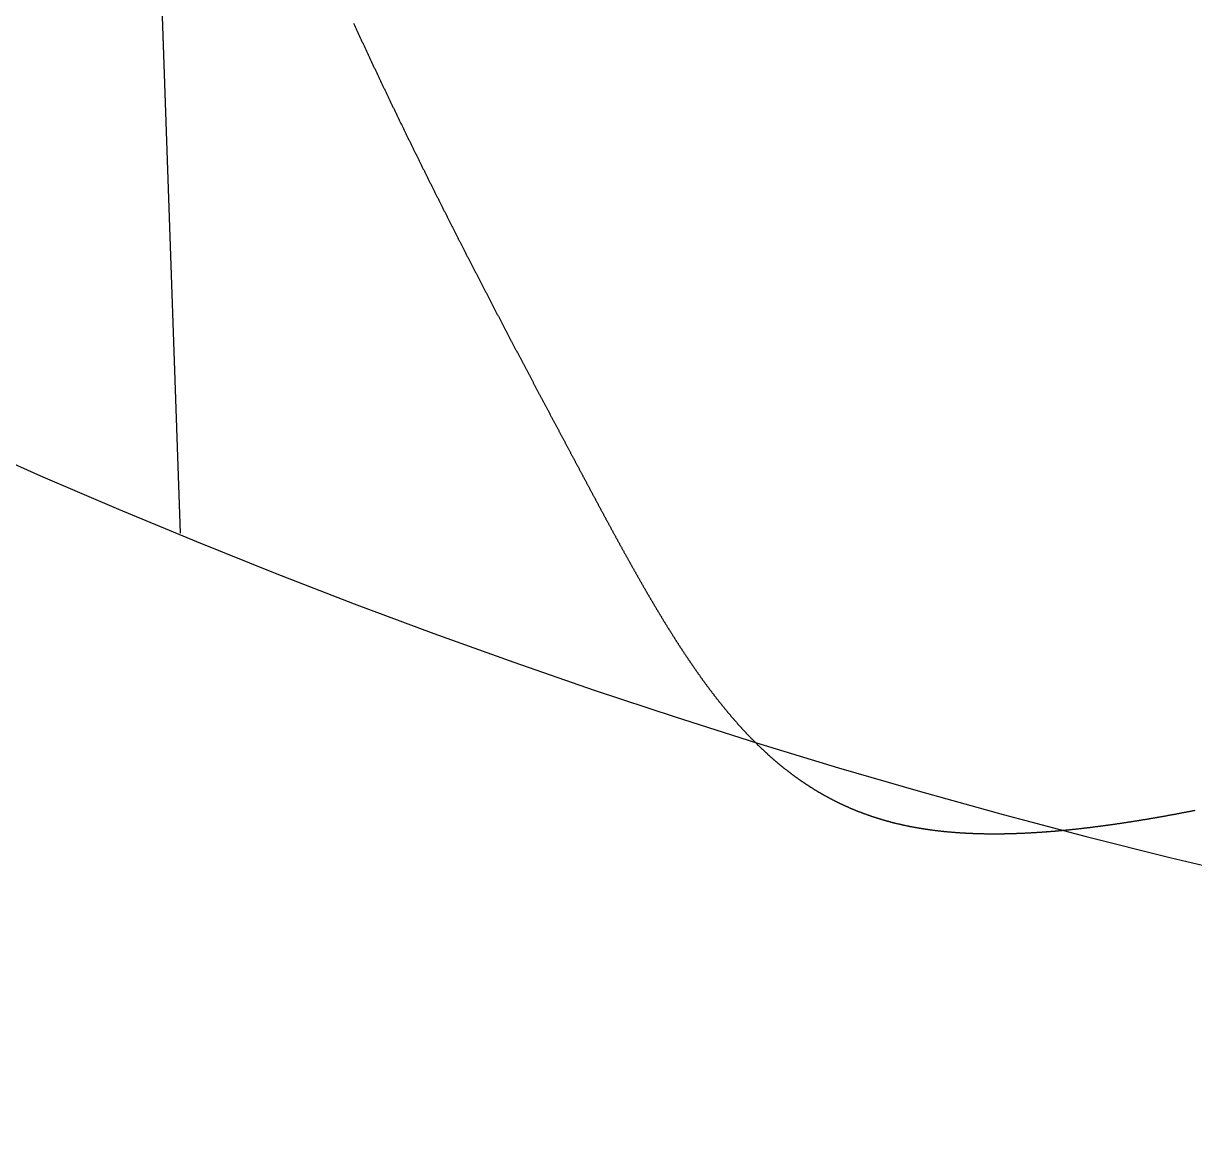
# Model space of a CAD drawing. Header units: millimetres. Extents: x 88 to 97873, y 32 to 55088.
# Drawn here: x 48641.461 to 48643.385, y 4950.696 to 4952.534 of the extents above; entities that cross this region are included whole.
import ezdxf

# ---------------------------------------------------------------- set-up
doc = ezdxf.new("R2010")
doc.units = ezdxf.units.MM
doc.header["$LTSCALE"] = 0.3

# ---------------------------------------------------------------- blocks, each defined once
blk = doc.blocks.new('FICHA_JACK5_FEMEA')
h = blk.add_hatch()
h.set_pattern_fill('ANSI35', color=256, scale=20, angle=43)
h.paths.add_polyline_path([(344.369, 0, 1), (-344.369, 0, 0.330565), (-99.716, -329.616), (-101.074, -328.278), (-102.307, -326.825), (-103.429, -325.305), (-104.47, -323.737), (-105.451, -322.136), (-106.384, -320.52), (-107.269, -318.925), (-108.104, -317.384), (-108.821, -316.043), (-110.225, -313.412), (-111.247, -311.489), (-112.233, -309.624), (-113.2, -307.781), (-114.15, -305.954), (-115.085, -304.134), (-116.009, -302.313), (-116.918, -300.494), (-117.817, -298.665), (-118.704, -296.829), (-119.576, -294.989), (-120.429, -293.148), (-121.262, -291.309), (-122.081, -289.455), (-122.881, -287.589), (-123.662, -285.713), (-124.419, -283.83), (-125.151, -281.94), (-125.852, -280.053), (-126.525, -278.158), (-127.169, -276.254), (-127.786, -274.336), (-128.37, -272.418), (-128.925, -270.494), (-129.452, -268.562), (-129.948, -266.636), (-130.415, -264.715), (-130.856, -262.797), (-131.278, -260.858), (-131.681, -258.895), (-132.063, -256.93), (-132.426, -254.961), (-132.77, -252.99), (-133.099, -251.015), (-133.412, -249.039), (-133.712, -247.062), (-133.998, -245.086), (-134.273, -243.113), (-134.536, -241.144), (-134.79, -239.182), (-135.033, -237.23), (-135.273, -235.25), (-135.515, -233.191), (-135.747, -231.132), (-135.971, -229.063), (-136.18, -227.021), (-136.376, -224.98), (-136.557, -222.947), (-136.721, -220.924), (-136.871, -218.883), (-137.003, -216.827), (-137.115, -214.759), (-137.204, -212.718), (-137.27, -210.706), (-137.312, -208.692), (-137.329, -206.678), (-137.318, -204.633), (-137.276, -202.56), (-137.2, -200.498), (-137.089, -198.449), (-136.94, -196.416), (-136.749, -194.369), (-136.511, -192.314), (-136.226, -190.286), (-135.887, -188.257), (-135.488, -186.234), (-135.033, -184.252), (-134.51, -182.284), (-133.913, -180.339), (-133.238, -178.421), (-132.466, -176.511), (-131.6, -174.647), (-130.634, -172.835), (-129.563, -171.09), (-128.395, -169.441), (-127.128, -167.876), (-125.769, -166.4), (-124.321, -165.009), (-122.809, -163.719), (-121.241, -162.523), (-119.598, -161.399), (-117.908, -160.361), (-116.178, -159.402), (-114.413, -158.517), (-112.618, -157.701), (-110.771, -156.938), (-108.902, -156.238), (-107.017, -155.594), (-105.119, -155.003), (-103.214, -154.461), (-101.273, -153.957), (-99.33, -153.496), (-97.389, -153.074), (-95.422, -152.683), (-93.461, -152.326), (-91.512, -152), (-89.542, -151.697), (-87.555, -151.417), (-85.584, -151.162), (-83.634, -150.929), (-81.672, -150.712), (-79.699, -150.511), (-77.717, -150.323), (-75.728, -150.148), (-73.767, -149.986), (-71.789, -149.833), (-69.776, -149.686), (-67.767, -149.547), (-65.755, -149.417), (-63.739, -149.294), (-61.72, -149.179), (-59.699, -149.071), (-57.675, -148.971), (-55.648, -148.877), (-53.618, -148.789), (-51.586, -148.708), (-49.551, -148.633), (-47.514, -148.564), (-45.475, -148.5), (-43.47, -148.443), (-41.5, -148.392), (-39.527, -148.345), (-37.554, -148.303), (-35.578, -148.265), (-33.601, -148.231), (-31.623, -148.2), (-29.643, -148.173), (-27.662, -148.149), (-25.68, -148.129), (-23.697, -148.111), (-21.713, -148.096), (-19.728, -148.083), (-17.743, -148.073), (-16.695, -148.068), (-16.621, -148.068), (-16.547, -148.068), (-16.474, -148.067), (-16.4, -148.067), (-16.326, -148.067), (-16.253, -148.066), (-16.179, -148.066), (-16.106, -148.066), (-16.032, -148.066), (-15.958, -148.065), (-15.885, -148.065), (-15.811, -148.065), (-15.737, -148.064), (-15.664, -148.064), (-15.59, -148.064), (-15.516, -148.064), (-15.443, -148.063), (-15.369, -148.063), (-15.296, -148.063), (-15.222, -148.062), (-15.148, -148.062), (-15.075, -148.062), (-15.001, -148.062), (-14.927, -148.061), (-14.854, -148.061), (-14.78, -148.061), (-14.706, -148.061), (-14.633, -148.06), (-14.559, -148.06), (-14.485, -148.06), (-14.412, -148.06), (-14.338, -148.059), (-14.264, -148.059), (-14.191, -148.059), (-14.117, -148.059), (-14.043, -148.059), (-13.97, -148.058), (-13.896, -148.058), (-13.822, -148.058), (-13.749, -148.058), (-13.675, -148.057), (-13.601, -148.057), (-13.528, -148.057), (-13.454, -148.057), (-13.38, -148.057), (-13.307, -148.056), (-13.233, -148.056), (-13.159, -148.056), (-13.086, -148.056), (-13.012, -148.056), (-12.938, -148.055), (-12.865, -148.055), (-12.791, -148.055), (-12.717, -148.055), (-12.644, -148.055), (-12.57, -148.054), (-12.496, -148.054), (-12.423, -148.054), (-12.349, -148.054), (-12.275, -148.054), (-12.202, -148.054), (-12.128, -148.053), (-12.054, -148.053), (-11.981, -148.053), (-11.907, -148.053), (-11.833, -148.053), (-11.76, -148.053), (-11.686, -148.052), (-11.612, -148.052), (-11.539, -148.052), (-11.465, -148.052), (-11.391, -148.052), (-11.317, -148.052), (-11.244, -148.051), (-11.17, -148.051), (-11.096, -148.051), (-11.023, -148.051), (-10.949, -148.051), (-10.875, -148.051), (-10.802, -148.051), (-10.728, -148.05), (-10.654, -148.05), (-10.581, -148.05), (-10.507, -148.05), (-10.433, -148.05), (-10.359, -148.05), (-10.286, -148.05), (-10.212, -148.05), (-10.138, -148.049), (-10.065, -148.049), (-9.991, -148.049), (-9.917, -148.049), (-9.844, -148.049), (-9.77, -148.049), (-9.696, -148.049), (-9.622, -148.049), (-9.549, -148.049), (-9.475, -148.048), (-9.401, -148.048), (-9.328, -148.048), (-9.254, -148.048), (-9.18, -148.048), (-9.106, -148.048), (-9.033, -148.048), (-8.959, -148.048), (-8.885, -148.048), (-8.812, -148.047), (-8.738, -148.047), (-8.664, -148.047), (-8.591, -148.047), (-8.517, -148.047), (-8.443, -148.047), (-8.369, -148.047), (-8.296, -148.047), (-8.222, -148.047), (-8.148, -148.047), (-8.075, -148.047), (-8.001, -148.046), (-7.927, -148.046), (-7.853, -148.046), (-7.78, -148.046), (-7.706, -148.046), (-7.632, -148.046), (-7.558, -148.046), (-7.485, -148.046), (-7.411, -148.046), (-7.337, -148.046), (-7.264, -148.046), (-7.19, -148.046), (-7.116, -148.046), (-7.042, -148.046), (-6.969, -148.045), (-6.895, -148.045), (-6.821, -148.045), (-6.748, -148.045), (-6.674, -148.045), (-6.6, -148.045), (-6.526, -148.045), (-6.453, -148.045), (-6.379, -148.045), (-6.305, -148.045), (-6.231, -148.045), (-6.158, -148.045), (-6.084, -148.045), (-6.01, -148.045), (-5.937, -148.045), (-5.863, -148.045), (-5.789, -148.045), (-5.715, -148.045), (-5.642, -148.045), (-5.568, -148.044), (-5.494, -148.044), (-5.42, -148.044), (-5.347, -148.044), (-5.273, -148.044), (-5.199, -148.044), (-5.125, -148.044), (-5.052, -148.044), (-4.978, -148.044), (-4.904, -148.044), (-4.83, -148.044), (-4.757, -148.044), (-4.683, -148.044), (-4.609, -148.044), (-4.536, -148.044), (-4.462, -148.044), (-4.388, -148.044), (-4.314, -148.044), (-4.241, -148.044), (-4.167, -148.044), (-4.093, -148.044), (-4.019, -148.044), (-3.946, -148.044), (-3.872, -148.044), (-3.798, -148.044), (-3.724, -148.044), (-3.651, -148.044), (-3.577, -148.044), (-3.503, -148.044), (-3.429, -148.044), (-3.356, -148.044), (-3.282, -148.044), (-3.208, -148.044), (-3.134, -148.044), (-3.061, -148.044), (-2.987, -148.043), (-2.913, -148.043), (-2.84, -148.043), (-2.766, -148.043), (-2.692, -148.043), (-2.618, -148.043), (-2.545, -148.043), (-2.471, -148.043), (-2.397, -148.043), (-2.323, -148.043), (-2.25, -148.043), (-2.176, -148.043), (-2.102, -148.043), (-2.028, -148.043), (-1.955, -148.043), (-1.881, -148.043), (-1.807, -148.043), (-1.733, -148.043), (-1.66, -148.043), (-1.586, -148.043), (-1.512, -148.043), (-1.438, -148.043), (-1.365, -148.043), (-1.291, -148.043), (-1.217, -148.043), (-1.143, -148.043), (-1.07, -148.043), (-0.996, -148.043), (-0.922, -148.043), (-0.848, -148.043), (-0.775, -148.043), (-0.701, -148.043), (-0.627, -148.043), (-0.553, -148.043), (-0.48, -148.043), (-0.406, -148.043), (-0.332, -148.043), (-0.258, -148.043), (-0.185, -148.043), (-0.111, -148.043), (-0.037, -148.043), (0.037, -148.043), (0.11, -148.043), (0.184, -148.043), (0.258, -148.043), (0.332, -148.043), (0.405, -148.043), (0.479, -148.043), (0.553, -148.043), (0.627, -148.043), (0.7, -148.043), (0.774, -148.043), (0.848, -148.043), (0.922, -148.043), (0.995, -148.043), (1.069, -148.043), (1.143, -148.043), (1.217, -148.043), (1.29, -148.043), (1.364, -148.043), (1.438, -148.043), (1.512, -148.043), (1.585, -148.043), (1.659, -148.043), (1.733, -148.043), (1.807, -148.043), (1.88, -148.043), (1.954, -148.043), (2.028, -148.043), (2.102, -148.043), (2.175, -148.043), (2.249, -148.043), (2.323, -148.043), (2.397, -148.043), (2.47, -148.043), (2.544, -148.043), (2.618, -148.043), (2.692, -148.043), (2.765, -148.043), (2.839, -148.043), (2.913, -148.043), (2.987, -148.043), (3.06, -148.043), (3.134, -148.043), (3.208, -148.043), (3.282, -148.043), (3.355, -148.043), (3.429, -148.043), (3.503, -148.043), (3.577, -148.043), (3.65, -148.043), (3.724, -148.043), (3.798, -148.043), (3.872, -148.043), (3.945, -148.043), (4.019, -148.043), (4.093, -148.043), (4.167, -148.043), (4.24, -148.043), (4.314, -148.043), (4.388, -148.043), (4.462, -148.043), (4.535, -148.043), (4.609, -148.043), (4.683, -148.043), (4.757, -148.043), (4.83, -148.043), (4.904, -148.043), (4.978, -148.043), (5.052, -148.044), (5.125, -148.044), (5.199, -148.044), (5.273, -148.044), (5.346, -148.044), (5.42, -148.044), (5.494, -148.044), (5.568, -148.044), (5.641, -148.044), (5.715, -148.044), (5.789, -148.044), (5.863, -148.044), (5.936, -148.044), (6.01, -148.044), (6.084, -148.044), (6.158, -148.044), (6.231, -148.044), (6.305, -148.044), (6.379, -148.044), (6.453, -148.044), (6.526, -148.044), (6.6, -148.044), (6.674, -148.044), (6.748, -148.044), (6.821, -148.044), (6.895, -148.044), (6.969, -148.044), (7.042, -148.044), (7.116, -148.044), (7.19, -148.044), (7.264, -148.044), (7.337, -148.044), (7.411, -148.044), (7.485, -148.044), (7.559, -148.044), (7.632, -148.045), (7.706, -148.045), (7.78, -148.045), (7.854, -148.045), (7.927, -148.045), (8.001, -148.045), (8.075, -148.045), (8.148, -148.045), (8.222, -148.045), (8.296, -148.045), (8.37, -148.045), (8.443, -148.045), (8.517, -148.045), (8.591, -148.045), (8.665, -148.045), (8.738, -148.045), (8.812, -148.045), (8.886, -148.045), (8.959, -148.045), (9.033, -148.046), (9.107, -148.046), (9.181, -148.046), (9.254, -148.046), (9.328, -148.046), (9.402, -148.046), (9.476, -148.046), (9.549, -148.046), (9.623, -148.046), (9.697, -148.046), (9.77, -148.046), (9.844, -148.046), (9.918, -148.046), (9.992, -148.046), (10.065, -148.047), (10.139, -148.047), (10.213, -148.047), (10.286, -148.047), (10.36, -148.047), (10.434, -148.047), (10.508, -148.047), (10.581, -148.047), (10.655, -148.047), (10.729, -148.047), (10.802, -148.047), (10.876, -148.048), (10.95, -148.048), (11.024, -148.048), (11.097, -148.048), (11.171, -148.048), (11.245, -148.048), (11.318, -148.048), (11.392, -148.048), (11.466, -148.048), (11.54, -148.049), (11.613, -148.049), (11.687, -148.049), (11.761, -148.049), (11.834, -148.049), (11.908, -148.049), (11.982, -148.049), (12.055, -148.049), (12.129, -148.049), (12.203, -148.05), (12.277, -148.05), (12.35, -148.05), (12.424, -148.05), (12.498, -148.05), (12.571, -148.05), (12.645, -148.05), (12.719, -148.05), (12.792, -148.051), (12.866, -148.051), (12.94, -148.051), (13.013, -148.051), (13.087, -148.051), (13.161, -148.051), (13.235, -148.051), (13.308, -148.052), (13.382, -148.052), (13.456, -148.052), (13.529, -148.052), (13.603, -148.052), (13.677, -148.052), (13.75, -148.053), (13.824, -148.053), (13.898, -148.053), (13.971, -148.053), (14.045, -148.053), (14.119, -148.053), (14.192, -148.054), (14.266, -148.054), (14.34, -148.054), (14.414, -148.054), (14.487, -148.054), (14.561, -148.054), (14.635, -148.055), (14.708, -148.055), (14.782, -148.055), (14.856, -148.055), (14.929, -148.055), (15.003, -148.056), (15.077, -148.056), (15.15, -148.056), (15.224, -148.056), (15.298, -148.056), (15.371, -148.057), (15.445, -148.057), (15.519, -148.057), (15.592, -148.057), (15.666, -148.057), (15.74, -148.058), (15.813, -148.058), (15.887, -148.058), (15.961, -148.058), (16.034, -148.059), (16.108, -148.059), (16.182, -148.059), (16.255, -148.059), (16.329, -148.059), (16.403, -148.06), (16.476, -148.06), (16.55, -148.06), (16.623, -148.06), (16.697, -148.061), (16.771, -148.061), (16.844, -148.061), (16.918, -148.061), (16.992, -148.062), (17.065, -148.062), (17.139, -148.062), (17.213, -148.062), (17.286, -148.063), (17.36, -148.063), (17.434, -148.063), (17.507, -148.064), (17.581, -148.064), (17.654, -148.064), (17.728, -148.064), (17.802, -148.065), (18.889, -148.069), (20.948, -148.079), (23.007, -148.091), (25.064, -148.106), (27.121, -148.124), (29.177, -148.144), (31.231, -148.168), (33.285, -148.195), (35.336, -148.227), (37.387, -148.262), (39.435, -148.301), (41.482, -148.345), (43.527, -148.393), (45.571, -148.446), (47.612, -148.505), (49.651, -148.569), (51.688, -148.638), (53.722, -148.714), (55.754, -148.795), (57.783, -148.883), (59.81, -148.978), (61.834, -149.079), (63.856, -149.187), (65.874, -149.303), (67.889, -149.426), (69.901, -149.557), (71.91, -149.696), (73.963, -149.847), (76.047, -150.009), (78.112, -150.181), (80.17, -150.366), (82.221, -150.563), (84.261, -150.776), (86.289, -151.006), (88.303, -151.254), (90.337, -151.526), (92.385, -151.825), (94.413, -152.148), (96.419, -152.498), (98.433, -152.881), (100.452, -153.302), (102.439, -153.756), (104.427, -154.253), (106.408, -154.797), (108.381, -155.392), (110.339, -156.041), (112.249, -156.739), (114.139, -157.499), (116.001, -158.327), (117.832, -159.225), (119.624, -160.201), (121.373, -161.26), (123.071, -162.407), (124.691, -163.631), (126.229, -164.934), (127.682, -166.32), (129.046, -167.792), (130.318, -169.351), (131.475, -170.974), (132.524, -172.662), (133.473, -174.413), (134.326, -176.214), (135.089, -178.057), (135.769, -179.933), (136.37, -181.838), (136.9, -183.763), (137.363, -185.704), (137.765, -187.653), (138.109, -189.607), (138.401, -191.559), (138.649, -193.538), (138.855, -195.541), (139.017, -197.533), (139.141, -199.506), (139.231, -201.494), (139.289, -203.492), (139.317, -205.499), (139.316, -207.511), (139.289, -209.526), (139.237, -211.539), (139.161, -213.55), (139.065, -215.554), (138.949, -217.549), (138.816, -219.532), (138.667, -221.5), (138.501, -223.483), (138.32, -225.478), (138.128, -227.447), (137.924, -229.418), (137.71, -231.388), (137.49, -233.318), (137.256, -235.312), (137.01, -237.349), (136.755, -239.384), (136.494, -241.397), (136.222, -243.414), (135.94, -245.433), (135.644, -247.452), (135.336, -249.469), (135.013, -251.483), (134.675, -253.494), (134.319, -255.499), (133.945, -257.5), (133.551, -259.496), (133.134, -261.488), (132.694, -263.477), (132.232, -265.443), (131.748, -267.391), (131.234, -269.343), (130.692, -271.283), (130.122, -273.215), (129.521, -275.144), (128.893, -277.055), (128.237, -278.955), (127.56, -280.825), (126.859, -282.678), (126.132, -284.528), (125.382, -286.371), (124.61, -288.207), (123.819, -290.031), (123.013, -291.844), (122.193, -293.642), (121.362, -295.425), (120.514, -297.206), (119.652, -298.984), (118.778, -300.756), (117.895, -302.52), (117.006, -304.271), (116.113, -306.006), (115.222, -307.721), (114.328, -309.427), (113.444, -311.101), (112.596, -312.697), (112.122, -313.587), (112.106, -313.617), (112.09, -313.647), (112.074, -313.676), (111.13, -315.449), (109.98, -317.599), (108.914, -319.556), (107.844, -321.451), (106.742, -323.294), (105.58, -325.079), (104.332, -326.787), (102.98, -328.375), (102.617, -328.724, 0.328122)])
blk.add_lwpolyline([(122.387, -293.215), (122.37, -293.251), (122.354, -293.288), (122.337, -293.324), (122.32, -293.361), (122.303, -293.398), (122.286, -293.434), (122.27, -293.471), (122.253, -293.507), (122.236, -293.544), (122.219, -293.581), (122.202, -293.617), (122.185, -293.654), (122.168, -293.69), (122.152, -293.727), (122.135, -293.763), (122.118, -293.8), (122.101, -293.836), (122.084, -293.873), (122.067, -293.909), (122.05, -293.946), (122.033, -293.982), (122.016, -294.019), (122, -294.055), (121.983, -294.092), (121.966, -294.128), (121.949, -294.165), (121.932, -294.201), (121.915, -294.238), (121.898, -294.274), (121.881, -294.31), (121.864, -294.347), (121.847, -294.383), (121.83, -294.42), (121.813, -294.456), (121.796, -294.493), (121.779, -294.529), (121.762, -294.565), (121.746, -294.602), (121.729, -294.638), (121.712, -294.674), (121.695, -294.711), (121.678, -294.747), (121.661, -294.783), (121.644, -294.82), (121.627, -294.856), (121.61, -294.892), (121.593, -294.929), (121.576, -294.965), (121.559, -295.001), (121.542, -295.038), (121.525, -295.074), (121.508, -295.11), (121.491, -295.146), (121.474, -295.183), (121.456, -295.219), (121.439, -295.255), (121.422, -295.291), (121.405, -295.328), (121.388, -295.364), (121.371, -295.4), (121.354, -295.436), (121.337, -295.473), (121.32, -295.509), (121.303, -295.545), (121.286, -295.581), (121.269, -295.617), (121.252, -295.653), (121.235, -295.69), (121.218, -295.726), (121.201, -295.762), (121.183, -295.798), (121.166, -295.834), (121.149, -295.87), (121.132, -295.906), (121.115, -295.942), (121.098, -295.978), (121.081, -296.015), (121.064, -296.051), (121.047, -296.087), (121.03, -296.123), (121.012, -296.159), (120.995, -296.195), (120.978, -296.231), (120.961, -296.267), (120.944, -296.303), (120.927, -296.339), (120.91, -296.375), (120.893, -296.411), (120.875, -296.447), (120.858, -296.483), (120.841, -296.519), (120.824, -296.555), (120.807, -296.591), (120.79, -296.627), (120.772, -296.663), (120.755, -296.699), (120.738, -296.735), (120.721, -296.77), (120.704, -296.806), (120.687, -296.842), (120.669, -296.878), (120.652, -296.914), (120.635, -296.95), (120.618, -296.986), (120.601, -297.022), (120.583, -297.057), (120.566, -297.093), (120.549, -297.129), (120.532, -297.165), (120.515, -297.201), (120.497, -297.237), (120.48, -297.272), (120.463, -297.308), (120.446, -297.344), (120.429, -297.38), (120.411, -297.416), (120.394, -297.451), (120.377, -297.487), (120.36, -297.523), (120.343, -297.558), (120.325, -297.594), (120.308, -297.63), (120.291, -297.666), (120.274, -297.701), (120.256, -297.737), (120.239, -297.773), (120.222, -297.808), (120.205, -297.844), (120.187, -297.88), (120.17, -297.915), (120.153, -297.951), (120.136, -297.987), (120.118, -298.022), (120.101, -298.058), (120.084, -298.093), (120.067, -298.129), (120.049, -298.165), (120.032, -298.2), (120.015, -298.236), (119.998, -298.271), (119.98, -298.307), (119.963, -298.342), (119.946, -298.378), (119.929, -298.413), (119.911, -298.449), (119.894, -298.484), (119.877, -298.52), (119.859, -298.555), (119.842, -298.591), (119.825, -298.626), (119.808, -298.662), (119.79, -298.697), (119.773, -298.733), (119.756, -298.768), (119.738, -298.804), (119.721, -298.839), (119.704, -298.874), (119.687, -298.91), (119.669, -298.945), (119.652, -298.981), (119.635, -299.016), (119.617, -299.051), (119.6, -299.087), (119.583, -299.122), (119.566, -299.157), (119.548, -299.193), (119.531, -299.228), (119.514, -299.263), (119.496, -299.298), (119.479, -299.334), (119.462, -299.369), (119.444, -299.404), (119.427, -299.44), (119.41, -299.475), (119.392, -299.51), (119.375, -299.545), (119.358, -299.58), (119.34, -299.616), (119.323, -299.651), (119.306, -299.686), (119.288, -299.721), (119.271, -299.756), (119.254, -299.792), (119.237, -299.827), (119.219, -299.862), (119.202, -299.897), (119.185, -299.932), (119.167, -299.967), (119.15, -300.002), (119.133, -300.037), (119.115, -300.072), (119.098, -300.108), (119.081, -300.143), (119.063, -300.178), (119.046, -300.213), (119.029, -300.248), (119.011, -300.283), (118.994, -300.318), (118.977, -300.353), (118.959, -300.388), (118.942, -300.423), (118.925, -300.458), (118.907, -300.493), (118.89, -300.528), (118.873, -300.563), (118.855, -300.598), (118.838, -300.632), (118.821, -300.667), (118.803, -300.702), (118.786, -300.737), (118.769, -300.772), (118.751, -300.807), (118.734, -300.842), (118.717, -300.877), (118.699, -300.911), (118.682, -300.946), (118.665, -300.981), (118.647, -301.016), (118.63, -301.051), (118.612, -301.086), (118.595, -301.12), (118.578, -301.155), (118.56, -301.19), (118.543, -301.225), (118.526, -301.259), (118.508, -301.294), (118.491, -301.329), (118.474, -301.363), (118.456, -301.398), (118.439, -301.433), (118.422, -301.468), (118.404, -301.502), (118.387, -301.537), (118.37, -301.572), (118.352, -301.606), (118.335, -301.641), (118.318, -301.675), (118.3, -301.71), (118.283, -301.745), (118.266, -301.779), (118.248, -301.814), (118.231, -301.848), (118.214, -301.883), (118.196, -301.917), (118.179, -301.952), (118.162, -301.986), (118.144, -302.021), (118.127, -302.055), (118.11, -302.09), (118.092, -302.124), (118.075, -302.159), (118.058, -302.193), (118.04, -302.228), (118.023, -302.262), (118.006, -302.297), (117.988, -302.331), (117.971, -302.365), (117.954, -302.4), (117.936, -302.434), (117.919, -302.469), (117.902, -302.503), (117.884, -302.537), (117.867, -302.572), (117.85, -302.606), (117.832, -302.64), (117.815, -302.675), (117.798, -302.709), (117.78, -302.743), (117.763, -302.777), (117.746, -302.812), (117.729, -302.846), (117.711, -302.88), (117.694, -302.914), (117.677, -302.949), (117.659, -302.983), (117.642, -303.017), (117.625, -303.051), (117.607, -303.085), (117.59, -303.119), (117.573, -303.154), (117.555, -303.188), (117.538, -303.222), (117.521, -303.256), (117.504, -303.29), (117.486, -303.324), (117.469, -303.358), (117.452, -303.392), (117.434, -303.426), (117.417, -303.46), (117.4, -303.494), (117.382, -303.528), (117.365, -303.562), (117.348, -303.596), (117.331, -303.63), (117.313, -303.664), (117.296, -303.698), (117.279, -303.732), (117.261, -303.766), (117.244, -303.8), (117.227, -303.834), (117.21, -303.868), (117.192, -303.902), (117.175, -303.936), (117.158, -303.97), (117.141, -304.004), (117.123, -304.037), (117.106, -304.071), (117.089, -304.105), (117.071, -304.139), (117.054, -304.173), (117.037, -304.206), (117.02, -304.24), (117.002, -304.274), (116.985, -304.308), (116.968, -304.342), (116.951, -304.375), (116.933, -304.409), (116.916, -304.443), (116.899, -304.476), (116.882, -304.51), (116.865, -304.544), (116.847, -304.577), (116.83, -304.611), (116.813, -304.645), (116.796, -304.678), (116.778, -304.712), (116.761, -304.745), (116.744, -304.779), (116.727, -304.813), (116.709, -304.846), (116.692, -304.88), (116.675, -304.913), (116.658, -304.947), (116.641, -304.98), (116.623, -305.014), (116.606, -305.047), (116.589, -305.081), (116.572, -305.114), (116.555, -305.148), (116.537, -305.181), (116.52, -305.215), (116.503, -305.248), (116.486, -305.281), (116.469, -305.315), (116.451, -305.348), (116.434, -305.382), (116.417, -305.415), (116.4, -305.448), (116.383, -305.482), (116.366, -305.515), (116.348, -305.548), (116.331, -305.581), (116.314, -305.615), (116.297, -305.648), (116.28, -305.681), (116.263, -305.715), (116.246, -305.748), (116.228, -305.781), (116.211, -305.814), (116.194, -305.847), (116.177, -305.881), (116.16, -305.914), (116.143, -305.947), (116.126, -305.98), (116.108, -306.013), (116.091, -306.046), (116.074, -306.079), (116.057, -306.112), (116.04, -306.146), (116.023, -306.179), (116.006, -306.212), (115.989, -306.245), (115.972, -306.278), (115.954, -306.311), (115.937, -306.344), (115.92, -306.377), (115.903, -306.41), (115.886, -306.443), (115.869, -306.476), (115.852, -306.509), (115.835, -306.541), (115.818, -306.574), (115.801, -306.607), (115.784, -306.64), (115.767, -306.673), (115.75, -306.706), (115.733, -306.739), (115.715, -306.772), (115.698, -306.804), (115.681, -306.837), (115.664, -306.87), (115.647, -306.903), (115.63, -306.936), (115.613, -306.968), (115.596, -307.001), (115.579, -307.034), (115.562, -307.066), (115.545, -307.099), (115.528, -307.132), (115.511, -307.165), (115.494, -307.197), (115.477, -307.23), (115.46, -307.262), (115.443, -307.295), (115.426, -307.328), (115.409, -307.36), (115.392, -307.393), (115.375, -307.425), (115.358, -307.458), (115.341, -307.491), (115.324, -307.523), (115.307, -307.556), (115.29, -307.588), (115.274, -307.621), (115.257, -307.653), (115.24, -307.685), (115.223, -307.718), (115.206, -307.75), (115.189, -307.783), (115.172, -307.815), (115.155, -307.848), (115.138, -307.88), (115.121, -307.912), (115.104, -307.945), (115.087, -307.977), (115.07, -308.009), (115.054, -308.042), (115.037, -308.074), (115.02, -308.106), (115.003, -308.138), (114.986, -308.171), (114.969, -308.203), (114.952, -308.235), (114.935, -308.267), (114.919, -308.3), (114.902, -308.332), (114.885, -308.364), (114.868, -308.396), (114.851, -308.428), (114.834, -308.46), (114.818, -308.493), (114.801, -308.525), (114.784, -308.557), (114.767, -308.589), (114.75, -308.621), (114.734, -308.653), (114.717, -308.685), (114.7, -308.717), (114.683, -308.749), (114.666, -308.781), (114.65, -308.813), (114.633, -308.845), (114.616, -308.877), (114.599, -308.909), (114.582, -308.941), (114.566, -308.973), (114.549, -309.004), (114.532, -309.036), (114.515, -309.068), (114.499, -309.1), (114.482, -309.132), (114.465, -309.164), (114.449, -309.195), (114.432, -309.227), (114.415, -309.259), (114.398, -309.291), (114.382, -309.323), (114.365, -309.354), (114.348, -309.386), (114.332, -309.418), (114.315, -309.449), (114.298, -309.481), (114.282, -309.513), (114.265, -309.544), (114.248, -309.576), (114.232, -309.608), (114.215, -309.639), (114.198, -309.671), (114.182, -309.702), (114.165, -309.734), (114.149, -309.765), (114.132, -309.797), (114.115, -309.829), (114.099, -309.86), (114.082, -309.891), (114.065, -309.923), (114.049, -309.954), (114.032, -309.986), (114.016, -310.017), (113.999, -310.049), (113.983, -310.08), (113.966, -310.111), (113.949, -310.143), (113.933, -310.174), (113.916, -310.206), (113.9, -310.237), (113.883, -310.268), (113.867, -310.299), (113.85, -310.331), (113.834, -310.362), (113.817, -310.393), (113.801, -310.424), (113.784, -310.456), (113.768, -310.487), (113.751, -310.518), (113.735, -310.549), (113.718, -310.58), (113.702, -310.612), (113.685, -310.643), (113.669, -310.674), (113.652, -310.705), (113.636, -310.736), (113.62, -310.767), (113.603, -310.798), (113.587, -310.829), (113.57, -310.86), (113.554, -310.891), (113.538, -310.922), (113.521, -310.953), (113.505, -310.984), (113.488, -311.015), (113.472, -311.046), (113.456, -311.077), (113.439, -311.108), (113.423, -311.139), (113.407, -311.169), (113.39, -311.2), (113.374, -311.231), (113.358, -311.262), (113.341, -311.293), (113.325, -311.324), (113.309, -311.354), (113.292, -311.385), (113.276, -311.416), (113.26, -311.447), (113.243, -311.477), (113.227, -311.508), (113.211, -311.539), (113.195, -311.569), (113.178, -311.6), (113.162, -311.631), (113.146, -311.661), (113.13, -311.692), (113.113, -311.722), (113.097, -311.753), (113.081, -311.784), (113.065, -311.814), (113.049, -311.845), (113.032, -311.875), (113.016, -311.906), (113, -311.936), (112.984, -311.967), (112.968, -311.997), (112.951, -312.027), (112.935, -312.058), (112.919, -312.088), (112.903, -312.119), (112.887, -312.149), (112.871, -312.179), (112.855, -312.21), (112.839, -312.24), (112.822, -312.27), (112.806, -312.301), (112.79, -312.331), (112.774, -312.361), (112.758, -312.391), (112.742, -312.422), (112.726, -312.452), (112.71, -312.482), (112.694, -312.512), (112.678, -312.542), (112.662, -312.572), (112.646, -312.603), (112.63, -312.633), (112.614, -312.663), (112.598, -312.693), (112.582, -312.723), (112.566, -312.753), (112.55, -312.783), (112.534, -312.813), (112.518, -312.843), (112.502, -312.873), (112.486, -312.903), (112.47, -312.933), (112.454, -312.963), (112.438, -312.993), (112.422, -313.023), (112.406, -313.052), (112.391, -313.082), (112.375, -313.112), (112.359, -313.142), (112.343, -313.172), (112.327, -313.202), (112.311, -313.231), (112.295, -313.261), (112.279, -313.291), (112.264, -313.321), (112.248, -313.35), (112.232, -313.38), (112.216, -313.41), (112.2, -313.439), (112.185, -313.469), (112.169, -313.499), (112.153, -313.528), (112.137, -313.558), (112.122, -313.587), (112.106, -313.617), (112.09, -313.647), (112.074, -313.676), (112.059, -313.706), (112.043, -313.735), (112.027, -313.765), (112.011, -313.794), (111.996, -313.823), (111.98, -313.853), (111.964, -313.882), (111.949, -313.912), (111.933, -313.941), (111.917, -313.97), (111.902, -314), (111.886, -314.029), (111.871, -314.058), (111.855, -314.088), (111.839, -314.117), (111.824, -314.146), (111.808, -314.175), (111.793, -314.205), (111.777, -314.234), (111.761, -314.263), (111.746, -314.292), (111.73, -314.321), (111.715, -314.351), (111.699, -314.38), (111.684, -314.409), (111.668, -314.438), (111.653, -314.467), (111.637, -314.496), (111.622, -314.525), (111.606, -314.554), (111.591, -314.583), (111.575, -314.612), (111.56, -314.641), (111.544, -314.67), (111.529, -314.699), (111.514, -314.728), (111.498, -314.757), (111.483, -314.786), (111.467, -314.814), (111.452, -314.843), (111.437, -314.872), (111.421, -314.901), (111.406, -314.93), (111.391, -314.958), (111.375, -314.987), (111.36, -315.016), (111.345, -315.045), (111.329, -315.073), (111.314, -315.102), (111.299, -315.131), (111.283, -315.159), (111.268, -315.188), (111.253, -315.217), (111.238, -315.245), (111.222, -315.274), (111.207, -315.302), (111.192, -315.331), (111.177, -315.359), (111.162, -315.388), (111.146, -315.416), (111.131, -315.445), (111.116, -315.473), (111.101, -315.502), (111.086, -315.53), (111.07, -315.559), (111.055, -315.587), (111.04, -315.615), (111.025, -315.644), (111.01, -315.672), (110.995, -315.7), (110.98, -315.729), (110.965, -315.757), (110.95, -315.785), (110.935, -315.813), (110.919, -315.842), (110.904, -315.87), (110.889, -315.898), (110.874, -315.926), (110.859, -315.954), (110.844, -315.982), (110.829, -316.011), (110.814, -316.039), (110.799, -316.067), (110.784, -316.095), (110.769, -316.123), (110.754, -316.151), (110.739, -316.179), (110.724, -316.207), (110.709, -316.235), (110.694, -316.263), (110.68, -316.291), (110.665, -316.319), (110.65, -316.347), (110.635, -316.374), (110.62, -316.402), (110.605, -316.43), (110.59, -316.458), (110.575, -316.486), (110.56, -316.514), (110.546, -316.541), (110.531, -316.569), (110.516, -316.597), (110.501, -316.625), (110.486, -316.652), (110.471, -316.68), (110.457, -316.708), (110.442, -316.735), (110.427, -316.763), (110.412, -316.79), (110.397, -316.818), (110.383, -316.846), (110.368, -316.873), (110.353, -316.901), (110.338, -316.928), (110.324, -316.956), (110.309, -316.983), (110.294, -317.011), (110.279, -317.038), (110.265, -317.065), (110.25, -317.093), (110.235, -317.12), (110.22, -317.148), (110.206, -317.175), (110.191, -317.202), (110.176, -317.23), (110.162, -317.257), (110.147, -317.284), (110.132, -317.311), (110.118, -317.339), (110.103, -317.366), (110.088, -317.393), (110.074, -317.42), (110.059, -317.447), (110.045, -317.475), (110.03, -317.502), (110.015, -317.529), (110.001, -317.556), (109.986, -317.583), (109.972, -317.61), (109.957, -317.637), (109.942, -317.664), (109.928, -317.691), (109.913, -317.718), (109.899, -317.745), (109.884, -317.772), (109.87, -317.799), (109.855, -317.826), (109.841, -317.853), (109.826, -317.879), (109.812, -317.906), (109.797, -317.933), (109.783, -317.96), (109.768, -317.987), (109.754, -318.013), (109.739, -318.04), (109.725, -318.067), (109.71, -318.094), (109.696, -318.12), (109.681, -318.147), (109.667, -318.174), (109.652, -318.2), (109.638, -318.227), (109.623, -318.254), (109.609, -318.28), (109.595, -318.307), (109.58, -318.333), (109.566, -318.36), (109.551, -318.386), (109.537, -318.413), (109.523, -318.439), (109.508, -318.466), (109.494, -318.492), (109.479, -318.518), (109.465, -318.545), (109.451, -318.571), (109.436, -318.598), (109.422, -318.624), (109.407, -318.65), (109.393, -318.676), (109.379, -318.703), (109.364, -318.729), (109.35, -318.755), (109.336, -318.781), (109.321, -318.808), (109.307, -318.834), (109.293, -318.86), (109.278, -318.886), (109.264, -318.912), (109.25, -318.938), (109.236, -318.964), (109.221, -318.99), (109.207, -319.016), (109.193, -319.042), (109.178, -319.068), (109.164, -319.094), (109.15, -319.12), (109.136, -319.146), (109.121, -319.172), (109.107, -319.198), (109.093, -319.224), (109.079, -319.25), (109.064, -319.276), (109.05, -319.302), (109.036, -319.327), (109.022, -319.353), (109.007, -319.379), (108.993, -319.405), (108.979, -319.43), (108.965, -319.456), (108.951, -319.482), (108.936, -319.508), (108.922, -319.533), (108.908, -319.559), (108.894, -319.584), (108.88, -319.61), (108.865, -319.636), (108.851, -319.661), (108.837, -319.687), (108.823, -319.712), (108.809, -319.738), (108.794, -319.763), (108.78, -319.789), (108.766, -319.814), (108.752, -319.839), (108.738, -319.865), (108.724, -319.89), (108.71, -319.916), (108.695, -319.941), (108.681, -319.966), (108.667, -319.991), (108.653, -320.017), (108.639, -320.042), (108.625, -320.067), (108.611, -320.092), (108.596, -320.118), (108.582, -320.143), (108.568, -320.168), (108.554, -320.193), (108.54, -320.218), (108.526, -320.243), (108.512, -320.268), (108.498, -320.293), (108.484, -320.319), (108.47, -320.344), (108.455, -320.369), (108.441, -320.394), (108.427, -320.418), (108.413, -320.443), (108.399, -320.468), (108.385, -320.493), (108.371, -320.518), (108.357, -320.543), (108.343, -320.568), (108.329, -320.593), (108.315, -320.617), (108.301, -320.642), (108.287, -320.667), (108.273, -320.692), (108.258, -320.716), (108.244, -320.741), (108.23, -320.766), (108.216, -320.79), (108.202, -320.815), (108.188, -320.84), (108.174, -320.864), (108.16, -320.889), (108.146, -320.913), (108.132, -320.938), (108.118, -320.962), (108.104, -320.987), (108.09, -321.011), (108.076, -321.036), (108.062, -321.06), (108.048, -321.085), (108.034, -321.109), (108.02, -321.133), (108.006, -321.158), (107.992, -321.182), (107.978, -321.206), (107.964, -321.231), (107.95, -321.255), (107.936, -321.279), (107.922, -321.303), (107.908, -321.328), (107.894, -321.352), (107.88, -321.376), (107.866, -321.4), (107.852, -321.424), (107.838, -321.448), (107.824, -321.472), (107.81, -321.497), (107.796, -321.521), (107.782, -321.545), (107.768, -321.569), (107.754, -321.593), (107.74, -321.617), (107.726, -321.64), (107.712, -321.664), (107.698, -321.688), (107.684, -321.712), (107.67, -321.736), (107.656, -321.76), (107.642, -321.784), (107.628, -321.807), (107.614, -321.831), (107.6, -321.855), (107.586, -321.879), (107.572, -321.902), (107.558, -321.926), (107.544, -321.95), (107.53, -321.973), (107.516, -321.997), (107.502, -322.021), (107.488, -322.044), (107.475, -322.068), (107.461, -322.091), (107.447, -322.115), (107.433, -322.138), (107.419, -322.162), (107.405, -322.185), (107.391, -322.209), (107.377, -322.232), (107.363, -322.256), (107.349, -322.279), (107.335, -322.302), (107.321, -322.326), (107.307, -322.349), (107.293, -322.372), (107.279, -322.396), (107.265, -322.419), (107.251, -322.442), (107.237, -322.465), (107.223, -322.488), (107.209, -322.512), (107.195, -322.535), (107.181, -322.558), (107.167, -322.581), (107.153, -322.604), (107.139, -322.627), (107.125, -322.65), (107.111, -322.673), (107.098, -322.696), (107.084, -322.719), (107.07, -322.742), (107.056, -322.765), (107.042, -322.788), (107.028, -322.811), (107.014, -322.834), (107, -322.857), (106.986, -322.879), (106.972, -322.902), (106.958, -322.925), (106.944, -322.948), (106.93, -322.971), (106.916, -322.993), (106.902, -323.016), (106.888, -323.039), (106.874, -323.061), (106.86, -323.084), (106.846, -323.107), (106.832, -323.129), (106.818, -323.152), (106.804, -323.174), (106.79, -323.197), (106.776, -323.219), (106.762, -323.242), (106.748, -323.264), (106.734, -323.287), (106.72, -323.309), (106.706, -323.332), (106.692, -323.354), (106.678, -323.376), (106.664, -323.399), (106.65, -323.421), (106.636, -323.443), (106.622, -323.465), (106.608, -323.488), (106.594, -323.51), (106.58, -323.532), (106.566, -323.554), (106.552, -323.577), (106.538, -323.599), (106.524, -323.621), (106.51, -323.643), (106.496, -323.665), (106.482, -323.687), (106.468, -323.709), (106.454, -323.731), (106.44, -323.753), (106.426, -323.775), (106.412, -323.797), (106.398, -323.819), (106.384, -323.841), (106.37, -323.863), (106.356, -323.885), (106.342, -323.906), (106.328, -323.928), (106.314, -323.95), (106.3, -323.972), (106.286, -323.993), (106.272, -324.015), (106.258, -324.037), (106.244, -324.059), (106.23, -324.08), (106.216, -324.102), (106.202, -324.124), (106.188, -324.145), (106.174, -324.167), (106.16, -324.188), (106.146, -324.21), (106.131, -324.231), (106.117, -324.253), (106.103, -324.274), (106.089, -324.296), (106.075, -324.317), (106.061, -324.339), (106.047, -324.36), (106.033, -324.381), (106.019, -324.403), (106.005, -324.424), (105.991, -324.445), (105.977, -324.466), (105.962, -324.488), (105.948, -324.509), (105.934, -324.53), (105.92, -324.551), (105.906, -324.572), (105.892, -324.594), (105.878, -324.615), (105.864, -324.636), (105.85, -324.657), (105.835, -324.678), (105.821, -324.699), (105.807, -324.72), (105.793, -324.741), (105.779, -324.762), (105.765, -324.783), (105.751, -324.804), (105.736, -324.825), (105.722, -324.845), (105.708, -324.866), (105.694, -324.887), (105.68, -324.908), (105.666, -324.929), (105.652, -324.949), (105.637, -324.97), (105.623, -324.991), (105.609, -325.012), (105.595, -325.032), (105.581, -325.053), (105.566, -325.073), (105.552, -325.094), (105.538, -325.115), (105.524, -325.135), (105.51, -325.156), (105.495, -325.176), (105.481, -325.197), (105.467, -325.217), (105.453, -325.238), (105.438, -325.258), (105.424, -325.278), (105.41, -325.299), (105.396, -325.319), (105.382, -325.339), (105.367, -325.36), (105.353, -325.38), (105.339, -325.4), (105.324, -325.421), (105.31, -325.441), (105.296, -325.461), (105.282, -325.481), (105.267, -325.501), (105.253, -325.521), (105.239, -325.542), (105.225, -325.562), (105.21, -325.582), (105.196, -325.602), (105.182, -325.622), (105.167, -325.642), (105.153, -325.662), (105.139, -325.682), (105.124, -325.701), (105.11, -325.721), (105.096, -325.741), (105.081, -325.761), (105.067, -325.781), (105.053, -325.801), (105.038, -325.82), (105.024, -325.84), (105.009, -325.86), (104.995, -325.88), (104.981, -325.899), (104.966, -325.919), (104.952, -325.939), (104.937, -325.958), (104.923, -325.978), (104.909, -325.997), (104.894, -326.017), (104.88, -326.037), (104.865, -326.056), (104.851, -326.076), (104.837, -326.095), (104.822, -326.114), (104.808, -326.134), (104.793, -326.153), (104.779, -326.173), (104.764, -326.192), (104.75, -326.211), (104.735, -326.231), (104.721, -326.25), (104.706, -326.269), (104.692, -326.288), (104.677, -326.307), (104.663, -326.327), (104.648, -326.346), (104.634, -326.365), (104.619, -326.384), (104.605, -326.403), (104.59, -326.422), (104.576, -326.441), (104.561, -326.46), (104.547, -326.479), (104.532, -326.498), (104.517, -326.517), (104.503, -326.536), (104.488, -326.555), (104.474, -326.574), (104.459, -326.593), (104.444, -326.612), (104.43, -326.63), (104.415, -326.649), (104.401, -326.668), (104.386, -326.687), (104.371, -326.705), (104.357, -326.724), (104.342, -326.743), (104.327, -326.761), (104.313, -326.78), (104.298, -326.799), (104.283, -326.817), (104.269, -326.836), (104.254, -326.854), (104.239, -326.873), (104.225, -326.891), (104.21, -326.91), (104.195, -326.928), (104.181, -326.946), (104.166, -326.965), (104.151, -326.983), (104.136, -327.001), (104.122, -327.02), (104.107, -327.038), (104.092, -327.056), (104.077, -327.075), (104.062, -327.093), (104.048, -327.111), (104.033, -327.129), (104.018, -327.147), (104.003, -327.165), (103.988, -327.184), (103.974, -327.202), (103.959, -327.22), (103.944, -327.238), (103.929, -327.256), (103.914, -327.274), (103.899, -327.292), (103.884, -327.31), (103.87, -327.327), (103.855, -327.345), (103.84, -327.363), (103.825, -327.381), (103.81, -327.399), (103.795, -327.417), (103.78, -327.434), (103.765, -327.452), (103.75, -327.47), (103.735, -327.488), (103.72, -327.505), (103.705, -327.523), (103.69, -327.54), (103.675, -327.558), (103.66, -327.576), (103.645, -327.593), (103.63, -327.611), (103.615, -327.628), (103.6, -327.646), (103.585, -327.663), (103.57, -327.681), (103.555, -327.698), (103.54, -327.715), (103.525, -327.733), (103.51, -327.75), (103.495, -327.767), (103.48, -327.785), (103.465, -327.802), (103.45, -327.819), (103.434, -327.836), (103.419, -327.853), (103.404, -327.871), (103.389, -327.888), (103.374, -327.905), (103.359, -327.922), (103.344, -327.939), (103.328, -327.956), (103.313, -327.973), (103.298, -327.99), (103.283, -328.007), (103.268, -328.024), (103.252, -328.041), (103.237, -328.058), (103.222, -328.075), (103.207, -328.091), (103.191, -328.108), (103.176, -328.125), (103.161, -328.142), (103.145, -328.159), (103.13, -328.175), (103.115, -328.192), (103.099, -328.209), (103.084, -328.225), (103.069, -328.242), (103.053, -328.259), (103.038, -328.275), (103.023, -328.292), (103.007, -328.308), (102.992, -328.325), (102.977, -328.341), (102.961, -328.358), (102.946, -328.374), (102.93, -328.39), (102.915, -328.407), (102.899, -328.423), (102.884, -328.439), (102.868, -328.456), (102.853, -328.472), (102.838, -328.488), (102.822, -328.505), (102.806, -328.521), (102.791, -328.537), (102.775, -328.553), (102.76, -328.569), (102.744, -328.585), (102.729, -328.601), (102.713, -328.617), (102.698, -328.633), (102.682, -328.649), (102.666, -328.665), (102.651, -328.681), (102.635, -328.697), (102.62, -328.713), (102.604, -328.729), (102.588, -328.745), (102.573, -328.761), (102.557, -328.777), (102.541, -328.792), (102.526, -328.808), (102.51, -328.824), (102.494, -328.84), (102.478, -328.855), (102.463, -328.871), (102.447, -328.887), (102.431, -328.902), (102.415, -328.918), (102.4, -328.933), (102.384, -328.949), (102.368, -328.964), (102.352, -328.98), (102.336, -328.995), (102.32, -329.011), (102.305, -329.026), (102.289, -329.041), (102.273, -329.057), (102.257, -329.072), (102.241, -329.087), (102.225, -329.103), (102.209, -329.118), (102.193, -329.133), (102.177, -329.148), (102.161, -329.164), (102.145, -329.179), (102.129, -329.194), (102.113, -329.209), (102.097, -329.224), (102.081, -329.239), (102.065, -329.254), (102.049, -329.269), (102.033, -329.284), (102.017, -329.299), (102.001, -329.314), (101.985, -329.329), (101.969, -329.344), (101.953, -329.359), (101.937, -329.373), (101.921, -329.388), (101.905, -329.403), (101.888, -329.418), (101.872, -329.432), (101.856, -329.447), (101.84, -329.462), (101.824, -329.477), (101.807, -329.491), (101.791, -329.506), (101.775, -329.52), (101.759, -329.535), (101.742, -329.549), (101.726, -329.564), (101.71, -329.578), (101.694, -329.593), (101.677, -329.607), (101.661, -329.622), (101.645, -329.636), (101.628, -329.65), (101.612, -329.665), (101.596, -329.679), (101.579, -329.693), (101.563, -329.707), (101.546, -329.722), (101.53, -329.736), (101.513, -329.75), (101.497, -329.764), (101.481, -329.778), (101.464, -329.792), (101.448, -329.806), (101.431, -329.82), (101.415, -329.834), (101.398, -329.848), (101.381, -329.862), (101.365, -329.876), (101.348, -329.89), (101.332, -329.904), (101.315, -329.918), (101.299, -329.932), (101.282, -329.945), (101.265, -329.959), (101.249, -329.973), (101.232, -329.987), (101.215, -330), (101.199, -330.014), (101.182, -330.028), (101.165, -330.041), (101.148, -330.055), (101.132, -330.068), (101.115, -330.082), (101.098, -330.096), (101.081, -330.109), (101.065, -330.122), (101.048, -330.136), (101.031, -330.149), (101.014, -330.163), (100.997, -330.176), (100.98, -330.189), (100.963, -330.203), (100.947, -330.216), (100.93, -330.229), (100.913, -330.242), (100.896, -330.256), (100.879, -330.269), (100.862, -330.282), (100.845, -330.295), (100.828, -330.308), (100.811, -330.321), (100.794, -330.334), (100.777, -330.347), (100.76, -330.36), (100.743, -330.373), (100.726, -330.386), (100.709, -330.399), (100.691, -330.412), (100.674, -330.425), (100.657, -330.438), (100.64, -330.45), (100.623, -330.463), (100.606, -330.476), (100.588, -330.489), (100.571, -330.501), (100.554, -330.514), (100.537, -330.527), (100.52, -330.539), (100.502, -330.552), (100.485, -330.565), (100.468, -330.577), (100.45, -330.59), (100.433, -330.602), (100.416, -330.615), (100.398, -330.627), (100.381, -330.639), (100.364, -330.652), (100.346, -330.664), (100.329, -330.676), (100.311, -330.689), (100.294, -330.701), (100.276, -330.713), (100.259, -330.725), (100.241, -330.738), (100.224, -330.75), (100.206, -330.762), (100.189, -330.774), (100.171, -330.786), (100.154, -330.798), (100.136, -330.81), (100.118, -330.822), (100.101, -330.834), (100.083, -330.846), (100.066, -330.858), (100.048, -330.87), (100.03, -330.882), (100.012, -330.894), (99.995, -330.906), (99.977, -330.917), (99.959, -330.929), (99.942, -330.941), (99.924, -330.953), (99.906, -330.964), (99.888, -330.976), (99.87, -330.988), (99.852, -330.999), (99.835, -331.011), (99.817, -331.022), (99.799, -331.034), (99.781, -331.045), (99.763, -331.057), (99.745, -331.068), (99.727, -331.08), (99.709, -331.091), (99.691, -331.102), (99.673, -331.114), (99.655, -331.125), (99.637, -331.136), (99.619, -331.148), (99.601, -331.159), (99.583, -331.17), (99.565, -331.181), (99.547, -331.192), (99.528, -331.204), (99.51, -331.215), (99.492, -331.226), (99.474, -331.237), (99.456, -331.248), (99.438, -331.259), (99.419, -331.27), (99.401, -331.281), (99.383, -331.292), (99.365, -331.302), (99.346, -331.313), (99.328, -331.324), (99.31, -331.335), (99.291, -331.346), (99.273, -331.356), (99.254, -331.367), (99.236, -331.378), (99.218, -331.388), (99.199, -331.399), (99.181, -331.41), (99.162, -331.42), (99.144, -331.431), (99.125, -331.441), (99.107, -331.452), (99.088, -331.462), (99.07, -331.473), (99.051, -331.483), (99.032, -331.494), (99.014, -331.504), (98.995, -331.514), (98.976, -331.525), (98.958, -331.535), (98.939, -331.545), (98.92, -331.555), (98.902, -331.565), (98.883, -331.576), (98.864, -331.586), (98.845, -331.596), (98.827, -331.606), (98.808, -331.616), (98.789, -331.626), (98.77, -331.636), (98.751, -331.646), (98.732, -331.656), (98.713, -331.666), (98.695, -331.676), (98.676, -331.686), (98.657, -331.695), (98.638, -331.705), (98.619, -331.715), (98.6, -331.725), (98.581, -331.735), (98.562, -331.744), (98.543, -331.754), (98.523, -331.764), (98.504, -331.773), (98.485, -331.783), (98.466, -331.792), (98.447, -331.802), (98.428, -331.811), (98.409, -331.821), (98.389, -331.83), (98.37, -331.84), (98.351, -331.849), (98.332, -331.858), (98.312, -331.868), (98.293, -331.877), (98.274, -331.886), (98.254, -331.896), (98.235, -331.905), (98.216, -331.914), (98.196, -331.923), (98.177, -331.932), (98.157, -331.941), (98.138, -331.951), (98.118, -331.96), (98.099, -331.969), (98.079, -331.978), (98.06, -331.987), (98.04, -331.996), (98.021, -332.004), (98.001, -332.013), (97.981, -332.022), (97.962, -332.031), (97.942, -332.04), (97.922, -332.049), (97.903, -332.057), (97.883, -332.066), (97.863, -332.075), (97.844, -332.083), (97.824, -332.092), (97.804, -332.101), (97.784, -332.109), (97.764, -332.118), (97.744, -332.126), (97.725, -332.135), (97.705, -332.143), (97.685, -332.152), (97.665, -332.16), (97.645, -332.168), (97.625, -332.177), (97.605, -332.185), (97.585, -332.193), (97.565, -332.202), (97.545, -332.21), (97.525, -332.218), (97.505, -332.226), (97.485, -332.234), (97.464, -332.243), (97.444, -332.251), (97.424, -332.259), (97.404, -332.267), (97.384, -332.275), (97.364, -332.283), (97.343, -332.291), (97.323, -332.299), (97.303, -332.307), (97.282, -332.314), (97.262, -332.322), (97.242, -332.33), (97.221, -332.338), (97.201, -332.346), (97.181, -332.353), (97.16, -332.361), (97.14, -332.369), (97.119, -332.376), (97.099, -332.384), (97.078, -332.392), (97.058, -332.399), (97.037, -332.407), (97.016, -332.414), (96.996, -332.422), (96.975, -332.429), (96.955, -332.436), (96.934, -332.444), (96.913, -332.451), (96.892, -332.458), (96.872, -332.466), (96.851, -332.473), (96.83, -332.48), (96.809, -332.487), (96.789, -332.495), (96.768, -332.502), (96.747, -332.509), (96.726, -332.516), (96.705, -332.523), (96.684, -332.53), (96.663, -332.537), (96.642, -332.544), (96.621, -332.551), (96.6, -332.558), (96.579, -332.565), (96.558, -332.572), (96.537, -332.579), (96.516, -332.585), (96.495, -332.592), (96.474, -332.599), (96.453, -332.606), (96.431, -332.612), (96.41, -332.619), (96.389, -332.626), (96.368, -332.632), (96.346, -332.639), (96.325, -332.645), (96.304, -332.652), (96.282, -332.658), (96.261, -332.665), (96.24, -332.671), (96.218, -332.678), (96.197, -332.684), (96.175, -332.69), (96.154, -332.697), (96.132, -332.703), (96.111, -332.709), (96.089, -332.715), (96.068, -332.722), (96.046, -332.728), (96.025, -332.734), (96.003, -332.74), (95.981, -332.746), (95.96, -332.752), (95.938, -332.758), (95.916, -332.764), (95.895, -332.77), (95.873, -332.776), (95.851, -332.782), (95.829, -332.788), (95.807, -332.794), (95.785, -332.799), (95.764, -332.805), (95.742, -332.811), (95.72, -332.817), (95.698, -332.822), (95.676, -332.828), (95.654, -332.834), (95.632, -332.839), (95.61, -332.845), (95.588, -332.85), (95.566, -332.856), (95.544, -332.861), (95.521, -332.867), (95.499, -332.872), (95.477, -332.878), (95.455, -332.883), (95.433, -332.888), (95.41, -332.894), (95.388, -332.899), (95.366, -332.904), (95.343, -332.909), (95.321, -332.915), (95.299, -332.92), (95.276, -332.925), (95.254, -332.93), (95.232, -332.935), (95.209, -332.94), (95.187, -332.945), (95.164, -332.95), (95.142, -332.955), (95.119, -332.96), (95.096, -332.965), (95.074, -332.97), (95.051, -332.975), (95.028, -332.979), (95.006, -332.984), (94.983, -332.989), (94.96, -332.994), (94.938, -332.998), (94.915, -333.003), (94.892, -333.008), (94.869, -333.012), (94.846, -333.017), (94.824, -333.021), (94.801, -333.026), (94.778, -333.03), (94.755, -333.035), (94.732, -333.039), (94.709, -333.044), (94.686, -333.048), (94.663, -333.052), (94.64, -333.057), (94.617, -333.061), (94.594, -333.065), (94.57, -333.069), (94.547, -333.074), (94.524, -333.078), (94.501, -333.082), (94.478, -333.086), (94.454, -333.09), (94.431, -333.094), (94.408, -333.098), (94.385, -333.102), (94.361, -333.106), (94.338, -333.11), (94.315, -333.114), (94.291, -333.118), (94.268, -333.122), (94.244, -333.126), (94.221, -333.129), (94.197, -333.133), (94.174, -333.137), (94.15, -333.141), (94.127, -333.144), (94.103, -333.148), (94.079, -333.151), (94.056, -333.155), (94.032, -333.159), (94.008, -333.162), (93.985, -333.166), (93.961, -333.169), (93.937, -333.173), (93.913, -333.176), (93.89, -333.179), (93.866, -333.183), (93.842, -333.186), (93.818, -333.189), (93.794, -333.193), (93.77, -333.196), (93.746, -333.199), (93.722, -333.202), (93.698, -333.206), (93.674, -333.209), (93.65, -333.212), (93.626, -333.215), (93.602, -333.218), (93.578, -333.221), (93.554, -333.224), (93.53, -333.227), (93.506, -333.23), (93.482, -333.233), (93.457, -333.236), (93.433, -333.239), (93.409, -333.242), (93.385, -333.244), (93.36, -333.247), (93.336, -333.25), (93.312, -333.253), (93.287, -333.255), (93.263, -333.258), (93.239, -333.261), (93.214, -333.263), (93.19, -333.266), (93.165, -333.268), (93.141, -333.271), (93.116, -333.274), (93.092, -333.276), (93.067, -333.278), (93.042, -333.281), (93.018, -333.283), (92.993, -333.286), (92.968, -333.288), (92.944, -333.29), (92.919, -333.293), (92.894, -333.295), (92.87, -333.297), (92.845, -333.299), (92.82, -333.302), (92.795, -333.304), (92.77, -333.306), (92.746, -333.308), (92.721, -333.31), (92.696, -333.312), (92.671, -333.314), (92.646, -333.316), (92.621, -333.318), (92.596, -333.32), (92.571, -333.322), (92.546, -333.324), (92.521, -333.326), (92.496, -333.328), (92.471, -333.329), (92.446, -333.331), (92.42, -333.333), (92.395, -333.335), (92.37, -333.336), (92.345, -333.338), (92.32, -333.34), (92.294, -333.341), (92.269, -333.343), (92.244, -333.345), (92.218, -333.346), (92.193, -333.348), (92.168, -333.349), (92.142, -333.351), (92.117, -333.352), (92.091, -333.354), (92.066, -333.355), (92.041, -333.356), (92.015, -333.358), (91.99, -333.359), (91.964, -333.36), (91.938, -333.362), (91.913, -333.363), (91.887, -333.364), (91.862, -333.365), (91.836, -333.366), (91.81, -333.368), (91.785, -333.369), (91.759, -333.37), (91.733, -333.371), (91.707, -333.372), (91.682, -333.373), (91.656, -333.374), (91.63, -333.375), (91.604, -333.376), (91.578, -333.377), (91.552, -333.378), (91.526, -333.378), (91.501, -333.379), (91.475, -333.38), (91.449, -333.381), (91.423, -333.382), (91.397, -333.382), (91.371, -333.383), (91.345, -333.384), (91.318, -333.384), (91.292, -333.385), (91.266, -333.386), (91.24, -333.386), (91.214, -333.387), (91.188, -333.387), (91.162, -333.388), (91.135, -333.388), (91.109, -333.389), (91.083, -333.389), (91.057, -333.39), (91.03, -333.39), (91.004, -333.39), (90.978, -333.391), (90.951, -333.391), (90.925, -333.391), (90.898, -333.392), (90.872, -333.392), (90.845, -333.392), (90.819, -333.392), (90.792, -333.393), (90.766, -333.393), (90.739, -333.393), (90.713, -333.393), (90.686, -333.393), (90.66, -333.393), (90.633, -333.393), (90.606, -333.393), (90.58, -333.393), (90.553, -333.393), (90.526, -333.393), (90.5, -333.393), (90.473, -333.393), (90.446, -333.393), (90.419, -333.392), (90.392, -333.392), (90.366, -333.392), (90.339, -333.392), (90.312, -333.391), (90.285, -333.391), (90.258, -333.391), (90.231, -333.39), (90.204, -333.39), (90.177, -333.39), (90.15, -333.389), (90.123, -333.389), (90.096, -333.388), (90.069, -333.388), (90.042, -333.387), (90.015, -333.387), (89.988, -333.386), (89.961, -333.386), (89.933, -333.385), (89.906, -333.385), (89.879, -333.384), (89.852, -333.383), (89.825, -333.383), (89.797, -333.382), (89.77, -333.381), (89.743, -333.38), (89.715, -333.38), (89.688, -333.379), (89.661, -333.378), (89.633, -333.377), (89.606, -333.376), (89.578, -333.375), (89.551, -333.374), (89.523, -333.373), (89.496, -333.372), (89.468, -333.371), (89.441, -333.37), (89.413, -333.369), (89.386, -333.368), (89.358, -333.367), (89.331, -333.366), (89.303, -333.365), (89.275, -333.364), (89.248, -333.363), (89.22, -333.361), (89.192, -333.36), (89.164, -333.359), (89.137, -333.358), (89.109, -333.356), (89.081, -333.355), (89.053, -333.354), (89.025, -333.352), (88.998, -333.351), (88.97, -333.35), (88.942, -333.348), (88.914, -333.347), (88.886, -333.345), (88.858, -333.344), (88.83, -333.342), (88.802, -333.341), (88.774, -333.339), (88.746, -333.338), (88.718, -333.336), (88.69, -333.334), (88.662, -333.333), (88.634, -333.331), (88.606, -333.329), (88.577, -333.328), (88.549, -333.326), (88.521, -333.324), (88.493, -333.322), (88.465, -333.321), (88.436, -333.319), (88.408, -333.317), (88.38, -333.315), (88.352, -333.313), (88.323, -333.311), (88.295, -333.309), (88.266, -333.307), (88.238, -333.305), (88.21, -333.303), (88.181, -333.301), (88.153, -333.299), (88.124, -333.297), (88.096, -333.295), (88.067, -333.293), (88.039, -333.291), (88.01, -333.289), (87.982, -333.287), (87.953, -333.284), (87.925, -333.282), (87.896, -333.28), (87.867, -333.278), (87.839, -333.276), (87.81, -333.273), (87.781, -333.271), (87.752, -333.269), (87.724, -333.266), (87.695, -333.264), (87.666, -333.261), (87.637, -333.259), (87.609, -333.257), (87.58, -333.254), (87.551, -333.252), (87.522, -333.249), (87.493, -333.247), (87.464, -333.244), (87.435, -333.241), (87.406, -333.239), (87.377, -333.236), (87.348, -333.234), (87.319, -333.231), (87.29, -333.228), (87.261, -333.226), (87.232, -333.223), (87.203, -333.22), (87.174, -333.217), (87.145, -333.215), (87.116, -333.212), (87.087, -333.209), (87.058, -333.206), (87.028, -333.203), (86.999, -333.2), (86.97, -333.197), (86.941, -333.195), (86.911, -333.192), (86.882, -333.189), (86.853, -333.186), (86.823, -333.183), (86.794, -333.18), (86.765, -333.177), (86.735, -333.174), (86.706, -333.17), (86.676, -333.167), (86.647, -333.164), (86.618, -333.161), (86.588, -333.158), (86.559, -333.155), (86.529, -333.152), (86.5, -333.148), (86.47, -333.145), (86.44, -333.142), (86.411, -333.139), (86.381, -333.135), (86.352, -333.132), (86.322, -333.129), (86.292, -333.125), (86.263, -333.122), (86.233, -333.118), (86.203, -333.115), (86.173, -333.112), (86.144, -333.108), (86.114, -333.105), (86.084, -333.101), (86.054, -333.098), (86.025, -333.094), (85.995, -333.09), (85.965, -333.087), (85.935, -333.083), (85.905, -333.08), (85.875, -333.076), (85.845, -333.072), (85.815, -333.069), (85.785, -333.065), (85.755, -333.061), (85.725, -333.058), (85.695, -333.054), (85.665, -333.05), (85.635, -333.046), (85.605, -333.042), (85.575, -333.039), (85.545, -333.035), (85.515, -333.031), (85.484, -333.027), (85.454, -333.023), (85.424, -333.019), (85.394, -333.015), (85.364, -333.011), (85.333, -333.007), (85.303, -333.003), (85.273, -332.999), (85.243, -332.995), (85.212, -332.991), (85.182, -332.987), (85.152, -332.983), (85.121, -332.979), (85.091, -332.975), (85.06, -332.971), (85.03, -332.967), (85, -332.962), (84.969, -332.958), (84.939, -332.954), (84.908, -332.95), (84.878, -332.945), (84.847, -332.941), (84.817, -332.937), (84.786, -332.933), (84.755, -332.928), (84.725, -332.924), (84.694, -332.92), (84.663, -332.915), (84.633, -332.911), (84.602, -332.906), (84.571, -332.902), (84.541, -332.897), (84.51, -332.893), (84.479, -332.889), (84.449, -332.884), (84.418, -332.879), (84.387, -332.875), (84.356, -332.87), (84.325, -332.866), (84.294, -332.861), (84.264, -332.857), (84.233, -332.852), (84.202, -332.847), (84.171, -332.843), (84.14, -332.838), (84.109, -332.833), (84.078, -332.829), (84.047, -332.824), (84.016, -332.819), (83.985, -332.814), (83.954, -332.809), (83.923, -332.805), (83.892, -332.8), (83.861, -332.795), (83.83, -332.79), (83.799, -332.785), (83.767, -332.78), (83.736, -332.775), (83.705, -332.77), (83.674, -332.766), (83.643, -332.761), (83.611, -332.756), (83.58, -332.751), (83.549, -332.746), (83.518, -332.741), (83.486, -332.736), (83.455, -332.73), (83.424, -332.725), (83.392, -332.72), (83.361, -332.715), (83.33, -332.71), (83.298, -332.705), (83.267, -332.7), (83.235, -332.694), (83.204, -332.689), (83.172, -332.684), (83.141, -332.679), (83.109, -332.674), (83.078, -332.668), (83.046, -332.663), (83.015, -332.658), (82.983, -332.652), (82.952, -332.647), (82.92, -332.642), (82.888, -332.636), (82.857, -332.631), (82.825, -332.626), (82.793, -332.62), (82.762, -332.615), (82.73, -332.609), (82.698, -332.604), (82.667, -332.598), (82.635, -332.593), (82.603, -332.587), (82.571, -332.582), (82.54, -332.576), (82.508, -332.571), (82.476, -332.565), (82.444, -332.56), (82.412, -332.554), (82.38, -332.548), (82.348, -332.543), (82.316, -332.537), (82.284, -332.531), (82.253, -332.526), (82.221, -332.52), (82.189, -332.514), (82.157, -332.508), (82.125, -332.503), (82.093, -332.497), (82.06, -332.491), (82.028, -332.485), (81.996, -332.48), (81.964, -332.474), (81.932, -332.468), (81.9, -332.462), (81.868, -332.456), (81.836, -332.45), (81.804, -332.444), (81.771, -332.438), (81.739, -332.432), (81.707, -332.427), (81.675, -332.421), (81.642, -332.415), (81.61, -332.409), (81.578, -332.403), (81.545, -332.397), (81.513, -332.39), (81.481, -332.384), (81.448, -332.378), (81.416, -332.372), (81.384, -332.366), (81.351, -332.36), (81.319, -332.354), (81.286, -332.348), (81.254, -332.342), (81.222, -332.335), (81.189, -332.329), (81.157, -332.323), (81.124, -332.317), (81.091, -332.311), (81.059, -332.304), (81.026, -332.298), (80.994, -332.292), (80.961, -332.285), (80.929, -332.279), (80.896, -332.273), (80.863, -332.266), (80.831, -332.26), (80.798, -332.254), (80.765, -332.247), (80.733, -332.241), (80.7, -332.235), (80.667, -332.228)])
for radius in [559.6, 433.34, 344.369]:
    blk.add_circle((0, 0), radius)

msp = doc.modelspace()

# ---------------------------------------------------------------- block references
at = {"xscale": -0.03314492310661443, "yscale": 0.03314492310661443, "zscale": 0.03314492310661443}
msp.add_blockref('FICHA_JACK5_FEMEA', (48646.0598, 4962.2533), dxfattribs=at)

doc.saveas('drawing.dxf')
